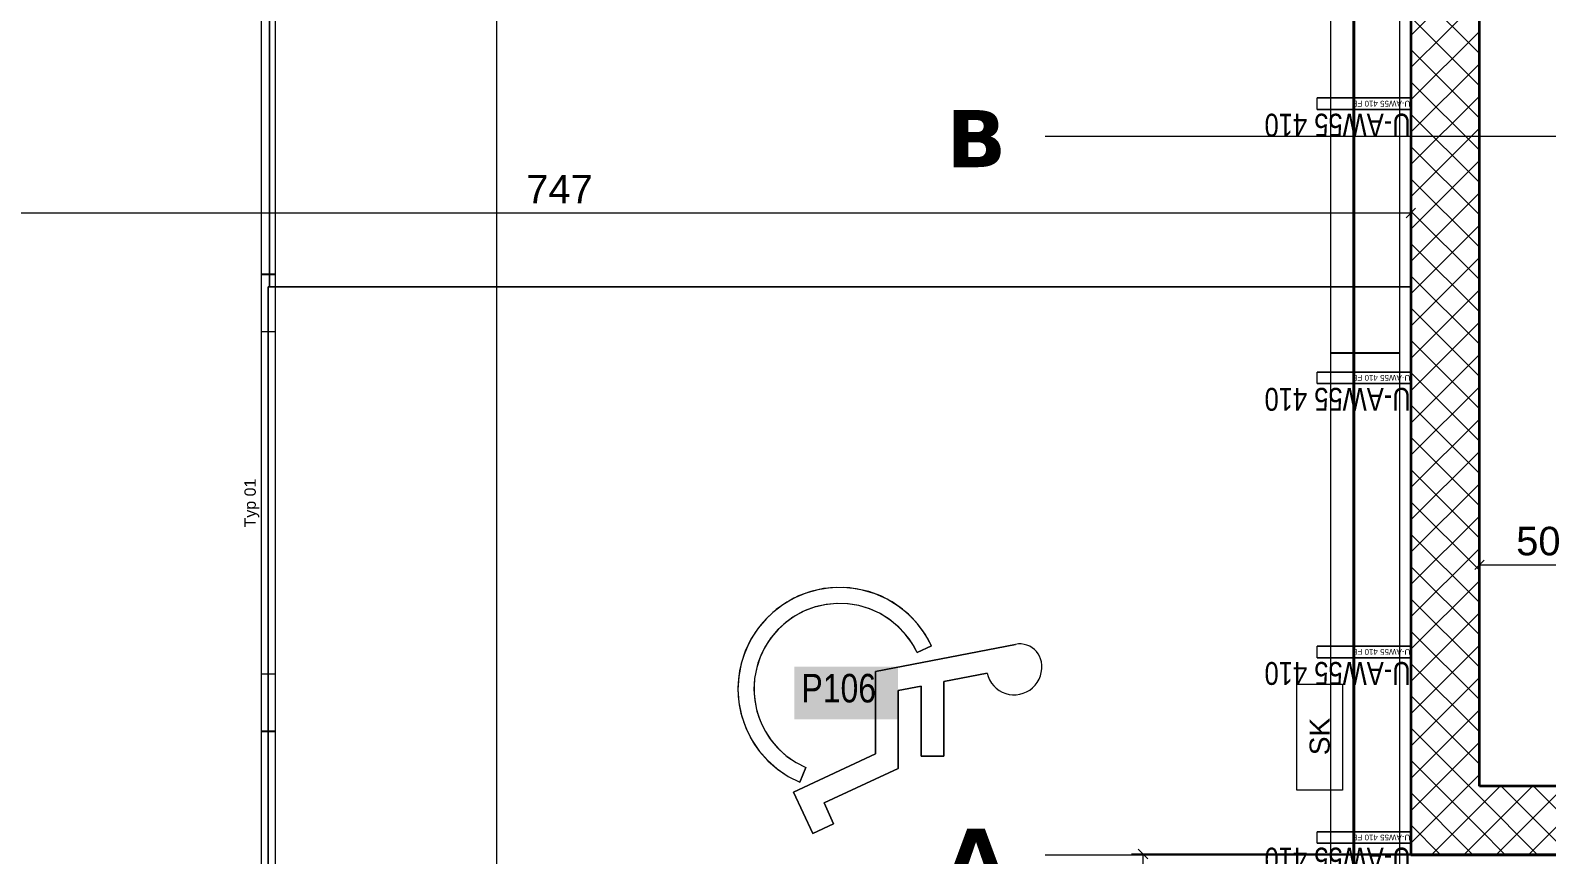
# Model space of a CAD drawing. Extents: x -1132 to 613, y -179 to 712.
# Drawn here: x -253.1 to -120.4, y 205.6 to 277.7 of the extents above; entities that cross this region are included whole.
import ezdxf
from ezdxf.lldxf.tags import DXFTag

# ---------------------------------------------------------------- set-up
doc = ezdxf.new("R2010")
doc.units = 0
doc.layers.get('0').update_dxf_attribs({"lineweight": 13})
for name, color, linetype, lineweight, true_color in [('A-____-MATC-OTLN', 7, 'Strichpunkt - Mittel', 40, 0x0080ff), ('EL01_VVV_Mass', 7, 'Continuous', 13, 0xb2b200), ('EL01_WAN_Leuchten', 7, 'Continuous', 13, 0x0080ff), ('EL01_WAN_Leuchtentyp', 7, 'Continuous', 13, 0x0099ff), ('EL01_WAN_Schlaufkasten', 1, 'Continuous', 13, 0xff0000), ('EL01_WAN_Trassen', 40, 'Continuous', 13, 0xffbf00), ('EL01_WAN_Trassen Befestigung', 7, 'Continuous', 13, 0xb2b200), ('S-GRID-____-IDEN', 7, 'Continuous', 9, 0x5555aa)]:
    doc.layers.add(name, color=color, linetype=linetype, lineweight=lineweight, true_color=true_color)
for name, color, linetype, lineweight in [('A-WALL-____-MCUT', 7, 'Continuous', 35), ('A-WALL-____-PATT', 7, 'Continuous', 35), ('C-PRKG-____-IDEN', 7, 'Continuous', 5), ('C-PRKG-____-OTLN', 7, 'Continuous', 9), ('S-GRID-____-OTLN', 7, 'Continuous', 5)]:
    doc.layers.add(name, color=color, linetype=linetype, lineweight=lineweight)
doc.styles.get("Standard").update_dxf_attribs({"font": 'arial.ttf'})
tags = doc.linetypes.add('_Rasterlinie_', pattern=[0.375, 0.2, -0.05, 0.075, -0.05]).pattern_tags.tags
tags[10:11] = [DXFTag(74, 4), DXFTag(75, 0), DXFTag(340, '0'), DXFTag(46, 1.0), DXFTag(50, 0.0), DXFTag(44, 0.0), DXFTag(45, 0.0)]
tags[8:9] = [DXFTag(74, 4), DXFTag(75, 0), DXFTag(340, '0'), DXFTag(46, 1.0), DXFTag(50, 0.0), DXFTag(44, 0.0), DXFTag(45, 0.0)]
tags[6:7] = [DXFTag(74, 4), DXFTag(75, 0), DXFTag(340, '0'), DXFTag(46, 1.0), DXFTag(50, 0.0), DXFTag(44, 0.0), DXFTag(45, 0.0)]
tags[4:5] = [DXFTag(74, 4), DXFTag(75, 0), DXFTag(340, '0'), DXFTag(46, 1.0), DXFTag(50, 0.0), DXFTag(44, 0.0), DXFTag(45, 0.0)]
tags = doc.linetypes.add('Strichpunkt - Mittel', pattern=[0.35, 0.15, -0.1, 0, -0.1]).pattern_tags.tags
tags[10:11] = [DXFTag(74, 4), DXFTag(75, 0), DXFTag(340, '0'), DXFTag(46, 1.0), DXFTag(50, 0.0), DXFTag(44, 0.0), DXFTag(45, 0.0)]
tags[8:9] = [DXFTag(74, 4), DXFTag(75, 0), DXFTag(340, '0'), DXFTag(46, 1.0), DXFTag(50, 0.0), DXFTag(44, 0.0), DXFTag(45, 0.0)]
tags[6:7] = [DXFTag(74, 4), DXFTag(75, 0), DXFTag(340, '0'), DXFTag(46, 1.0), DXFTag(50, 0.0), DXFTag(44, 0.0), DXFTag(45, 0.0)]
tags[4:5] = [DXFTag(74, 4), DXFTag(75, 0), DXFTag(340, '0'), DXFTag(46, 1.0), DXFTag(50, 0.0), DXFTag(44, 0.0), DXFTag(45, 0.0)]

# ---------------------------------------------------------------- blocks, each defined once
blk = doc.blocks.new('Referenz-A0UJ2V7QXE', base_point=(-1140.16, -173.77))
at = {"layer": 'A-____-MATC-OTLN', "color": 0, "linetype": 'Strichpunkt - Mittel', "ltscale": 0.4}
blk.add_line((-137.29, 357.16), (-137.29, -173.77), dxfattribs=at)
at = {"layer": 'A-WALL-____-MCUT', "color": 0, "linetype": 'Continuous', "ltscale": 0.35}
for p, q in [((-132.29, 357.16), (-132.29, 205.56)), ((-126.29, 211.56), (-126.29, 357.16)), ((-91.49, 211.56), (-126.29, 211.56)), ((-132.29, 205.56), (135.11, 205.56))]:
    blk.add_line(p, q, dxfattribs=at)
at = {"layer": 'A-WALL-____-PATT', "color": 0, "linetype": 'Continuous', "lineweight": 9, "ltscale": 0.13}
for p, q in [((-132.29, 277.29), (-126.29, 283.29)), ((-126.29, 275.71), (-132.29, 281.71)), ((-132.29, 274.47), (-126.29, 280.47)), ((-126.29, 272.88), (-132.29, 278.88)), ((-132.29, 271.64), (-126.29, 277.64)), ((-126.29, 270.05), (-132.29, 276.05)), ((-132.29, 268.81), (-126.29, 274.81)), ((-126.29, 267.23), (-132.29, 273.23)), ((-132.29, 265.98), (-126.29, 271.98)), ((-126.29, 264.4), (-132.29, 270.4)), ((-132.29, 263.15), (-126.29, 269.15)), ((-126.29, 261.57), (-132.29, 267.57)), ((-132.29, 260.32), (-126.29, 266.32)), ((-126.29, 258.74), (-132.29, 264.74)), ((-132.29, 257.5), (-126.29, 263.5)), ((-126.29, 255.91), (-132.29, 261.91)), ((-132.29, 254.67), (-126.29, 260.67)), ((-126.29, 253.08), (-132.29, 259.08)), ((-132.29, 251.84), (-126.29, 257.84)), ((-126.29, 250.25), (-132.29, 256.25)), ((-132.29, 249.01), (-126.29, 255.01)), ((-126.29, 247.43), (-132.29, 253.43)), ((-132.29, 246.18), (-126.29, 252.18)), ((-126.29, 244.6), (-132.29, 250.6)), ((-132.29, 243.35), (-126.29, 249.35)), ((-126.29, 241.77), (-132.29, 247.77)), ((-132.29, 240.53), (-126.29, 246.53)), ((-126.29, 238.94), (-132.29, 244.94)), ((-132.29, 237.7), (-126.29, 243.7)), ((-126.29, 236.11), (-132.29, 242.11)), ((-132.29, 234.87), (-126.29, 240.87)), ((-126.29, 233.28), (-132.29, 239.28)), ((-132.29, 232.04), (-126.29, 238.04)), ((-126.29, 230.46), (-132.29, 236.46)), ((-132.29, 229.21), (-126.29, 235.21)), ((-126.29, 227.63), (-132.29, 233.63)), ((-132.29, 226.38), (-126.29, 232.38)), ((-126.29, 224.8), (-132.29, 230.8)), ((-132.29, 223.55), (-126.29, 229.55)), ((-126.29, 221.97), (-132.29, 227.97)), ((-132.29, 220.73), (-126.29, 226.73)), ((-126.29, 219.14), (-132.29, 225.14)), ((-132.29, 217.9), (-126.29, 223.9)), ((-126.29, 216.31), (-132.29, 222.31)), ((-132.29, 215.07), (-126.29, 221.07)), ((-126.29, 213.49), (-132.29, 219.49)), ((-132.29, 212.24), (-126.29, 218.24)), ((-126.29, 210.66), (-132.29, 216.66)), ((-132.29, 209.41), (-126.29, 215.41)), ((-126.29, 207.83), (-132.29, 213.83)), ((-132.29, 206.58), (-126.29, 212.58)), ((-126.29, 209.76), (-124.48, 211.56)), ((-126.29, 206.93), (-121.65, 211.56)), ((-124.82, 205.56), (-118.82, 211.56)), ((-118.37, 205.56), (-124.37, 211.56)), ((-121.99, 205.56), (-115.99, 211.56)), ((-115.54, 205.56), (-121.54, 211.56)), ((-126.85, 205.56), (-132.29, 211)), ((-130.48, 205.56), (-126.29, 209.76)), ((-121.19, 205.56), (-126.29, 210.66)), ((-129.68, 205.56), (-132.29, 208.17)), ((-124.02, 205.56), (-126.29, 207.83)), ((-127.65, 205.56), (-126.29, 206.93))]:
    blk.add_line(p, q, dxfattribs=at)
at = {"layer": 'C-PRKG-____-IDEN', "color": 7, "linetype": 'Continuous', "ltscale": 0.13, "true_color": 0xffffff}
for points in [[(-186.24, 217.41), (-177.17, 217.41), (-186.24, 222.01)], [(-177.17, 217.41), (-186.24, 222.01), (-177.17, 222.01)]]:
    blk.add_solid(points, dxfattribs=at)
at = {"layer": 'C-PRKG-____-OTLN', "color": 0, "linetype": 'Continuous', "ltscale": 0.13}
for p, q in [((-232.17, 255.28), (-232.17, 325.66)), ((-232.17, 325.66), (-232.17, 255.28)), ((-232.17, 255.28), (-232.17, 325.66)), ((-232.29, 184.89), (-232.29, 255.27)), ((-132.29, 255.27), (-232.29, 255.27)), ((-132.29, 255.27), (-232.29, 255.27)), ((-232.29, 255.27), (-232.29, 184.88)), ((-232.29, 184.89), (-232.29, 255.27)), ((-232.29, 255.27), (-132.29, 255.27)), ((-232.29, 255.27), (-232.29, 255.27)), ((-132.29, 255.28), (-232.17, 255.28)), ((-232.17, 255.28), (-132.29, 255.28)), ((-132.29, 255.28), (-232.17, 255.28)), ((-232.17, 255.28), (-232.17, 255.28)), ((-185.25, 228.46), (-186.28, 228.02)), ((-184.8, 228.6), (-185.88, 228.21)), ((-184.18, 228.76), (-185.25, 228.46)), ((-183.69, 228.86), (-184.8, 228.6)), ((-183.07, 228.93), (-184.18, 228.76)), ((-182.54, 228.96), (-183.69, 228.86)), ((-181.95, 228.96), (-183.07, 228.93)), ((-181.4, 228.92), (-182.54, 228.96)), ((-180.83, 228.85), (-181.95, 228.96)), ((-180.27, 228.73), (-181.4, 228.92)), ((-179.74, 228.59), (-180.83, 228.85)), ((-179.17, 228.4), (-180.27, 228.73)), ((-178.69, 228.21), (-179.74, 228.59)), ((-178.13, 227.93), (-179.17, 228.4)), ((-187.83, 227.02), (-188.68, 226.25)), ((-187.25, 227.45), (-188.14, 226.77)), ((-186.89, 227.68), (-187.83, 227.02)), ((-186.28, 228.02), (-187.25, 227.45)), ((-185.88, 228.21), (-186.89, 227.68)), ((-184.56, 227.21), (-185.5, 226.85)), ((-184.41, 227.26), (-185.31, 226.93)), ((-183.59, 227.45), (-184.56, 227.21)), ((-183.47, 227.47), (-184.41, 227.26)), ((-182.59, 227.56), (-183.59, 227.45)), ((-182.5, 227.56), (-183.47, 227.47)), ((-181.59, 227.53), (-182.59, 227.56)), ((-181.54, 227.53), (-182.5, 227.56)), ((-180.6, 227.37), (-181.59, 227.53)), ((-180.59, 227.37), (-181.54, 227.53)), ((-179.64, 227.08), (-180.6, 227.37)), ((-179.66, 227.09), (-180.59, 227.37)), ((-178.78, 226.7), (-179.66, 227.09)), ((-178.73, 226.67), (-179.64, 227.08)), ((-177.69, 227.69), (-178.69, 228.21)), ((-177.15, 227.33), (-178.13, 227.93)), ((-176.77, 227.05), (-177.69, 227.69)), ((-176.26, 226.61), (-177.15, 227.33)), ((-175.94, 226.3), (-176.77, 227.05)), ((-189.18, 225.69), (-189.63, 225.09)), ((-188.68, 226.25), (-189.42, 225.38)), ((-188.68, 226.25), (-189.18, 225.69)), ((-188.14, 226.77), (-188.68, 226.25)), ((-187.17, 225.75), (-187.68, 225.28)), ((-186.96, 225.93), (-187.67, 225.28)), ((-186.37, 226.36), (-187.17, 225.75)), ((-186.17, 226.48), (-186.96, 225.93)), ((-185.5, 226.85), (-186.37, 226.36)), ((-185.31, 226.93), (-186.17, 226.48)), ((-177.96, 226.19), (-178.78, 226.7)), ((-177.88, 226.13), (-178.73, 226.67)), ((-177.21, 225.58), (-177.96, 226.19)), ((-177.11, 225.49), (-177.88, 226.13)), ((-175.47, 225.78), (-176.26, 226.61)), ((-175.44, 225.74), (-175.94, 226.3)), ((-174.79, 224.86), (-175.47, 225.78)), ((-174.99, 225.15), (-175.44, 225.74)), ((-190.05, 224.42), (-190.54, 223.38)), ((-190.02, 224.46), (-190.36, 223.8)), ((-189.42, 225.38), (-190.05, 224.42)), ((-189.63, 225.09), (-190.02, 224.46)), ((-188.3, 224.54), (-188.82, 223.73)), ((-188.13, 224.76), (-188.54, 224.21)), ((-187.67, 225.28), (-188.3, 224.54)), ((-187.68, 225.28), (-188.13, 224.76)), ((-176.54, 224.88), (-177.21, 225.58)), ((-176.63, 224.99), (-177.11, 225.49)), ((-176.2, 224.45), (-176.63, 224.99)), ((-175.97, 224.11), (-176.54, 224.88)), ((-175.83, 223.87), (-176.2, 224.45)), ((-174.58, 224.52), (-174.99, 225.15)), ((-174.24, 223.86), (-174.79, 224.86)), ((-174.24, 223.86), (-174.58, 224.52)), ((-190.54, 223.38), (-190.9, 222.29)), ((-190.65, 223.1), (-190.87, 222.39)), ((-190.36, 223.8), (-190.65, 223.1)), ((-189.19, 222.99), (-189.43, 222.34)), ((-188.82, 223.73), (-189.24, 222.86)), ((-188.89, 223.61), (-189.19, 222.99)), ((-188.54, 224.21), (-188.89, 223.61)), ((-166.88, 223.97), (-179.15, 221.59)), ((-179.15, 221.59), (-166.88, 223.97)), ((-175.51, 223.26), (-175.97, 224.11)), ((-175.51, 223.26), (-175.83, 223.87)), ((-175.51, 223.26), (-174.24, 223.86)), ((-174.24, 223.86), (-175.51, 223.26)), ((-175.51, 223.26), (-175.51, 223.26)), ((-174.24, 223.86), (-174.24, 223.86)), ((-166.63, 224.01), (-166.88, 223.97)), ((-166.63, 224.01), (-166.88, 223.97)), ((-166.38, 224.01), (-166.63, 224.01)), ((-166.38, 224.01), (-166.63, 224.01)), ((-166.13, 223.97), (-166.38, 224.01)), ((-166.13, 223.97), (-166.38, 224.01)), ((-165.89, 223.91), (-166.13, 223.97)), ((-165.89, 223.91), (-166.13, 223.97)), ((-165.65, 223.81), (-165.89, 223.91)), ((-165.65, 223.81), (-165.89, 223.91)), ((-165.44, 223.68), (-165.65, 223.81)), ((-165.44, 223.68), (-165.65, 223.81)), ((-165.24, 223.53), (-165.44, 223.68)), ((-165.24, 223.53), (-165.44, 223.68)), ((-165.06, 223.35), (-165.24, 223.53)), ((-165.06, 223.35), (-165.24, 223.53)), ((-164.91, 223.15), (-165.06, 223.35)), ((-164.91, 223.15), (-165.06, 223.35)), ((-164.78, 222.93), (-164.91, 223.15)), ((-164.78, 222.93), (-164.91, 223.15)), ((-191.04, 221.66), (-191.14, 220.92)), ((-190.9, 222.29), (-191.11, 221.17)), ((-190.87, 222.39), (-191.04, 221.66)), ((-189.54, 221.95), (-189.72, 221)), ((-189.6, 221.68), (-189.72, 221)), ((-189.43, 222.34), (-189.6, 221.68)), ((-189.24, 222.86), (-189.54, 221.95)), ((-164.69, 222.7), (-164.78, 222.93)), ((-164.69, 222.7), (-164.78, 222.93)), ((-164.62, 222.45), (-164.69, 222.7)), ((-164.62, 222.45), (-164.69, 222.7)), ((-164.63, 221.51), (-164.58, 221.83)), ((-164.63, 221.51), (-164.58, 221.83)), ((-164.58, 222.14), (-164.62, 222.45)), ((-164.58, 222.14), (-164.62, 222.45)), ((-164.58, 221.83), (-164.58, 222.14)), ((-164.58, 221.83), (-164.58, 222.14)), ((-164.58, 221.99), (-164.58, 221.99)), ((-191.11, 221.17), (-191.18, 220.02)), ((-191.14, 220.92), (-191.18, 220.17)), ((-189.72, 221), (-189.78, 220.03)), ((-189.72, 221), (-189.77, 220.31)), ((-189.77, 220.31), (-189.76, 219.62)), ((-179.15, 221.59), (-179.15, 214.39)), ((-179.15, 214.39), (-179.15, 221.59)), ((-179.15, 221.59), (-179.15, 221.59)), ((-177.15, 219.94), (-175.15, 220.33)), ((-175.15, 220.33), (-177.15, 219.94)), ((-175.15, 220.33), (-175.15, 214.2)), ((-175.15, 214.2), (-175.15, 220.33)), ((-175.15, 220.33), (-175.15, 220.33)), ((-173.15, 220.72), (-169.38, 221.45)), ((-169.38, 221.45), (-173.15, 220.72)), ((-173.15, 214.2), (-173.15, 220.72)), ((-173.15, 220.72), (-173.15, 214.2)), ((-173.15, 220.72), (-173.15, 220.72)), ((-169.38, 221.45), (-169.29, 221.15)), ((-169.38, 221.45), (-169.29, 221.15)), ((-169.38, 221.45), (-169.38, 221.45)), ((-169.29, 221.15), (-169.16, 220.86)), ((-169.29, 221.15), (-169.16, 220.86)), ((-169.16, 220.86), (-169, 220.59)), ((-169.16, 220.86), (-169, 220.59)), ((-169, 220.59), (-168.8, 220.35)), ((-169, 220.59), (-168.8, 220.35)), ((-168.8, 220.35), (-168.58, 220.13)), ((-168.8, 220.35), (-168.58, 220.13)), ((-165.4, 220.17), (-165.18, 220.39)), ((-165.4, 220.17), (-165.17, 220.39)), ((-165.18, 220.39), (-164.98, 220.65)), ((-165.17, 220.39), (-164.98, 220.65)), ((-164.98, 220.65), (-164.83, 220.92)), ((-164.98, 220.65), (-164.83, 220.92)), ((-164.83, 220.92), (-164.71, 221.21)), ((-164.83, 220.92), (-164.71, 221.21)), ((-164.71, 221.21), (-164.63, 221.51)), ((-164.71, 221.21), (-164.63, 221.51)), ((-191.18, 220.17), (-191.15, 219.43)), ((-191.18, 220.08), (-191.18, 220.08)), ((-191.18, 220.02), (-191.1, 218.88)), ((-191.15, 219.43), (-191.07, 218.69)), ((-189.78, 220.03), (-189.71, 219.07)), ((-189.76, 219.62), (-189.69, 218.93)), ((-189.71, 219.07), (-189.52, 218.12)), ((-177.15, 213.12), (-177.15, 219.94)), ((-177.15, 219.94), (-177.15, 213.12)), ((-177.15, 219.94), (-177.15, 219.94)), ((-168.58, 220.13), (-168.32, 219.94)), ((-168.58, 220.13), (-168.32, 219.94)), ((-168.32, 219.94), (-168.05, 219.79)), ((-168.32, 219.94), (-168.05, 219.79)), ((-168.05, 219.79), (-167.75, 219.67)), ((-168.05, 219.79), (-167.75, 219.68)), ((-167.75, 219.68), (-167.45, 219.6)), ((-167.75, 219.67), (-167.45, 219.6)), ((-167.45, 219.6), (-167.14, 219.56)), ((-167.45, 219.6), (-167.14, 219.56)), ((-167.14, 219.56), (-166.82, 219.57)), ((-167.14, 219.56), (-166.82, 219.57)), ((-166.82, 219.57), (-166.51, 219.61)), ((-166.82, 219.57), (-166.51, 219.61)), ((-166.51, 219.61), (-166.21, 219.7)), ((-166.51, 219.61), (-166.21, 219.7)), ((-166.21, 219.7), (-165.92, 219.82)), ((-166.21, 219.7), (-165.92, 219.82)), ((-165.92, 219.82), (-165.64, 219.98)), ((-165.92, 219.82), (-165.65, 219.98)), ((-165.65, 219.98), (-165.4, 220.17)), ((-165.64, 219.98), (-165.4, 220.17)), ((-191.1, 218.88), (-190.87, 217.76)), ((-191.07, 218.68), (-190.92, 217.95)), ((-190.92, 217.95), (-190.71, 217.24)), ((-190.87, 217.76), (-190.5, 216.67)), ((-189.69, 218.93), (-189.55, 218.26)), ((-189.55, 218.26), (-189.35, 217.6)), ((-189.52, 218.12), (-189.21, 217.21)), ((-190.71, 217.23), (-190.44, 216.54)), ((-190.5, 216.67), (-189.99, 215.65)), ((-190.44, 216.54), (-190.12, 215.87)), ((-189.35, 217.6), (-189.1, 216.96)), ((-189.21, 217.21), (-188.78, 216.34)), ((-189.1, 216.96), (-188.78, 216.34)), ((-188.78, 216.34), (-188.25, 215.54)), ((-188.78, 216.34), (-188.41, 215.76)), ((-190.11, 215.86), (-189.73, 215.22)), ((-189.99, 215.65), (-189.36, 214.69)), ((-189.73, 215.22), (-189.3, 214.61)), ((-188.41, 215.76), (-187.76, 214.96)), ((-188.25, 215.54), (-187.61, 214.81)), ((-189.36, 214.69), (-188.61, 213.83)), ((-189.3, 214.61), (-188.56, 213.77)), ((-188.61, 213.83), (-187.75, 213.07)), ((-188.56, 213.77), (-187.71, 213.04)), ((-187.76, 214.96), (-187, 214.26)), ((-187.61, 214.81), (-186.89, 214.17)), ((-187, 214.26), (-186.15, 213.66)), ((-186.89, 214.17), (-186.09, 213.63)), ((-179.15, 214.39), (-186.31, 211.05)), ((-186.31, 211.05), (-179.15, 214.39)), ((-179.15, 214.39), (-179.15, 214.39)), ((-175.15, 214.2), (-173.15, 214.2)), ((-173.15, 214.2), (-175.15, 214.2)), ((-175.15, 214.2), (-175.15, 214.2)), ((-173.15, 214.2), (-173.15, 214.2)), ((-187.75, 213.07), (-186.8, 212.42)), ((-187.71, 213.04), (-186.78, 212.41)), ((-186.8, 212.42), (-185.78, 211.9)), ((-186.78, 212.41), (-185.78, 211.91)), ((-186.15, 213.66), (-185.23, 213.19)), ((-186.09, 213.63), (-185.23, 213.19)), ((-185.78, 211.9), (-185.23, 213.19)), ((-185.23, 213.19), (-185.78, 211.91)), ((-185.23, 213.19), (-185.23, 213.19)), ((-183.65, 210.09), (-177.15, 213.12)), ((-177.15, 213.12), (-183.65, 210.09)), ((-177.15, 213.12), (-177.15, 213.12)), ((-186.31, 211.05), (-184.62, 207.43)), ((-184.62, 207.43), (-186.31, 211.05)), ((-186.31, 211.05), (-186.31, 211.05)), ((-185.78, 211.91), (-185.78, 211.9)), ((-182.81, 208.27), (-183.65, 210.09)), ((-183.65, 210.09), (-182.81, 208.27)), ((-183.65, 210.09), (-183.65, 210.09)), ((-184.62, 207.43), (-182.81, 208.27)), ((-182.81, 208.27), (-184.62, 207.43)), ((-184.62, 207.43), (-184.62, 207.43)), ((-182.81, 208.27), (-182.81, 208.27))]:
    blk.add_line(p, q, dxfattribs=at)
at = {"layer": 'S-GRID-____-OTLN', "color": 0, "linetype": '_Rasterlinie_', "ltscale": 0.13}
for p, q in [((-212.29, 96.36), (-212.29, 357.16)), ((-164.29, 268.46), (174.71, 268.46)), ((-164.29, 205.56), (174.71, 205.56))]:
    blk.add_line(p, q, dxfattribs=at)
at = {"layer": 'C-PRKG-____-IDEN', "color": 0, "linetype": 'Continuous', "ltscale": 0.13, "insert": (-185.62, 221.39), "char_height": 2.5, "attachment_point": 1}
blk.add_mtext('{\\W0.8;\\fArial;P106}', dxfattribs=at)
at = {"layer": 'S-GRID-____-IDEN', "color": 0, "linetype": 'Continuous', "lineweight": 5, "ltscale": 0.13, "char_height": 5, "attachment_point": 1}
for s, insert in [('{\\fVerdana|b1|i0;B}', (-172.93, 270.75)), ('{\\fVerdana|b1|i0;A}', (-173, 207.85))]:
    blk.add_mtext(s, dxfattribs=dict(at, insert=insert))
blk = doc.blocks.new('IfcObject-A0UJ2V80XE', base_point=(-144.8, 204.18))
at = {"layer": 'EL01_WAN_Trassen', "linetype": 'ByBlock', "lineweight": -2, "ltscale": 0.13}
for p, q in [((-140.48, 206.57), (-140.48, 207.57)), ((-140.48, 206.57), (-140.48, 207.57)), ((-132.28, 207.57), (-140.48, 207.57)), ((-140.48, 207.57), (-140.48, 207.57)), ((-140.48, 207.57), (-132.28, 207.57)), ((-132.28, 206.57), (-132.28, 207.57)), ((-132.28, 206.57), (-132.28, 207.57)), ((-132.28, 207.57), (-132.28, 207.57)), ((-132.28, 206.57), (-140.48, 206.57)), ((-140.48, 206.57), (-140.48, 206.57)), ((-140.48, 206.57), (-132.28, 206.57)), ((-132.28, 206.57), (-132.28, 206.57))]:
    blk.add_line(p, q, dxfattribs=at)
at = {"layer": 'EL01_WAN_Trassen', "lineweight": -2, "attachment_point": 1, "rotation": 180}
for s, insert, char_height in [('{\\fArial;U-AW55 410 FE}', (-132.34, 206.82), 0.5), ('{\\W0.8;\\fArial;U-AW55 410}', (-132.3, 204.18), 2)]:
    blk.add_mtext(s, dxfattribs=dict(at, insert=insert, char_height=char_height))
blk = doc.blocks.new('IfcObject-A0UJ2V84XE', base_point=(-144.81, 244.43))
at = {"layer": 'EL01_WAN_Trassen', "linetype": 'ByBlock', "lineweight": -2, "ltscale": 0.13}
for p, q in [((-140.48, 246.81), (-140.48, 247.81)), ((-140.48, 246.81), (-140.48, 247.81)), ((-132.28, 247.81), (-140.48, 247.81)), ((-140.48, 247.81), (-140.48, 247.81)), ((-140.48, 247.81), (-132.28, 247.81)), ((-132.28, 246.81), (-132.28, 247.81)), ((-132.28, 246.81), (-132.28, 247.81)), ((-132.28, 247.81), (-132.28, 247.81)), ((-132.28, 246.81), (-140.48, 246.81)), ((-140.48, 246.81), (-140.48, 246.81)), ((-140.48, 246.81), (-132.28, 246.81)), ((-132.28, 246.81), (-132.28, 246.81))]:
    blk.add_line(p, q, dxfattribs=at)
at = {"layer": 'EL01_WAN_Trassen', "lineweight": -2, "attachment_point": 1, "rotation": 180}
for s, insert, char_height in [('{\\fArial;U-AW55 410 FE}', (-132.34, 247.06), 0.5), ('{\\W0.8;\\fArial;U-AW55 410}', (-132.3, 244.43), 2)]:
    blk.add_mtext(s, dxfattribs=dict(at, insert=insert, char_height=char_height))
blk = doc.blocks.new('IfcObject-A0UJ2V8MXE', base_point=(-144.81, 220.43))
at = {"layer": 'EL01_WAN_Trassen', "linetype": 'ByBlock', "lineweight": -2, "ltscale": 0.13}
for p, q in [((-140.48, 222.81), (-140.48, 223.81)), ((-140.48, 222.81), (-140.48, 223.81)), ((-132.28, 223.81), (-140.48, 223.81)), ((-140.48, 223.81), (-140.48, 223.81)), ((-140.48, 223.81), (-132.28, 223.81)), ((-132.28, 222.81), (-132.28, 223.81)), ((-132.28, 222.81), (-132.28, 223.81)), ((-132.28, 223.81), (-132.28, 223.81)), ((-132.28, 222.81), (-140.48, 222.81)), ((-140.48, 222.81), (-140.48, 222.81)), ((-140.48, 222.81), (-132.28, 222.81)), ((-132.28, 222.81), (-132.28, 222.81))]:
    blk.add_line(p, q, dxfattribs=at)
at = {"layer": 'EL01_WAN_Trassen', "lineweight": -2, "attachment_point": 1, "rotation": 180}
for s, insert, char_height in [('{\\fArial;U-AW55 410 FE}', (-132.34, 223.06), 0.5), ('{\\W0.8;\\fArial;U-AW55 410}', (-132.3, 220.43), 2)]:
    blk.add_mtext(s, dxfattribs=dict(at, insert=insert, char_height=char_height))
blk = doc.blocks.new('IfcObject-A0UJ2V8WXE', base_point=(-144.81, 268.43))
at = {"layer": 'EL01_WAN_Trassen', "linetype": 'ByBlock', "lineweight": -2, "ltscale": 0.13}
for p, q in [((-140.48, 270.81), (-140.48, 271.81)), ((-140.48, 270.81), (-140.48, 271.81)), ((-132.28, 271.81), (-140.48, 271.81)), ((-140.48, 271.81), (-140.48, 271.81)), ((-140.48, 271.81), (-132.28, 271.81)), ((-132.28, 270.81), (-140.48, 270.81)), ((-140.48, 270.81), (-140.48, 270.81)), ((-140.48, 270.81), (-132.28, 270.81)), ((-132.28, 270.81), (-132.28, 271.81)), ((-132.28, 270.81), (-132.28, 271.81)), ((-132.28, 271.81), (-132.28, 271.81)), ((-132.28, 270.81), (-132.28, 270.81))]:
    blk.add_line(p, q, dxfattribs=at)
at = {"layer": 'EL01_WAN_Trassen', "lineweight": -2, "attachment_point": 1, "rotation": 180}
for s, insert, char_height in [('{\\fArial;U-AW55 410 FE}', (-132.34, 271.06), 0.5), ('{\\W0.8;\\fArial;U-AW55 410}', (-132.3, 268.43), 2)]:
    blk.add_mtext(s, dxfattribs=dict(at, insert=insert, char_height=char_height))
blk = doc.blocks.new('Kabelkanal-A0UJ2V90XE', base_point=(-139.28, 194.54))
at = {"color": 0, "linetype": 'ByBlock', "lineweight": -2, "ltscale": 0.13}
for p, q in [((-139.28, 249.49), (-139.28, 249.47)), ((-139.28, 249.49), (-133.28, 249.49)), ((-139.28, 194.57), (-139.28, 249.49)), ((-139.28, 249.47), (-133.28, 249.47)), ((-139.28, 194.54), (-139.28, 249.47)), ((-133.28, 249.49), (-133.28, 249.47)), ((-133.28, 249.49), (-133.28, 194.57)), ((-133.28, 249.47), (-133.28, 194.54)), ((-139.28, 194.57), (-139.28, 194.54)), ((-133.28, 194.57), (-139.28, 194.57)), ((-133.28, 194.54), (-139.28, 194.54)), ((-133.28, 194.57), (-133.28, 194.54))]:
    blk.add_line(p, q, dxfattribs=at)
blk = doc.blocks.new('Kabelkanal-A0UJ2V9AXE', base_point=(-139.28, 249.47))
at = {"color": 0, "linetype": 'ByBlock', "lineweight": -2, "ltscale": 0.13}
for p, q in [((-139.28, 309.48), (-139.28, 309.45)), ((-139.28, 309.48), (-133.28, 309.48)), ((-139.28, 249.49), (-139.28, 309.48)), ((-139.28, 309.45), (-133.28, 309.45)), ((-139.28, 249.47), (-139.28, 309.45)), ((-133.28, 309.48), (-133.28, 309.45)), ((-133.28, 309.48), (-133.28, 249.49)), ((-133.28, 309.45), (-133.28, 249.47)), ((-139.28, 249.49), (-139.28, 249.47)), ((-133.28, 249.49), (-139.28, 249.49)), ((-133.28, 249.47), (-139.28, 249.47)), ((-133.28, 249.49), (-133.28, 249.47))]:
    blk.add_line(p, q, dxfattribs=at)
blk = doc.blocks.new('Maß-A0UJ2VAKXE', base_point=(-126.7, 211.56))
at = {"color": 0, "lineweight": -2}
for p, q in [((-116.28, 229.93), (-116.28, 239.54)), ((-125.87, 231.35), (-126.7, 230.52)), ((-126.28, 231.93), (-126.28, 211.56)), ((-126.28, 230.93), (-116.28, 230.93)), ((-115.87, 231.35), (-116.7, 230.52))]:
    blk.add_line(p, q, dxfattribs=at)
at = {"color": 0, "lineweight": -2, "insert": (-123.07, 234.27), "char_height": 2.5, "attachment_point": 1}
blk.add_mtext('{\\fArial;50}', dxfattribs=at)
blk = doc.blocks.new('Kabelkanal-A0UJ2VE0XE', base_point=(-232.88, 176.37))
at = {"color": 0, "linetype": 'ByBlock', "lineweight": -2, "ltscale": 0.13}
for p, q in [((-232.88, 216.39), (-232.88, 216.36)), ((-232.88, 216.39), (-231.68, 216.39)), ((-232.88, 176.4), (-232.88, 216.39)), ((-232.88, 216.36), (-231.68, 216.36)), ((-232.88, 176.37), (-232.88, 216.36)), ((-231.68, 216.39), (-231.68, 216.36)), ((-231.68, 216.39), (-231.68, 176.4)), ((-231.68, 216.36), (-231.68, 176.37)), ((-232.88, 176.4), (-232.88, 176.37)), ((-231.68, 176.4), (-232.88, 176.4)), ((-231.68, 176.37), (-232.88, 176.37)), ((-231.68, 176.4), (-231.68, 176.37))]:
    blk.add_line(p, q, dxfattribs=at)
blk = doc.blocks.new('LED-Langfeldleuchte 37W-A0UJ2VFGXE', base_point=(-232.88, 221.36))
at = {"color": 0, "linetype": 'ByBlock', "lineweight": -2, "ltscale": 0.13}
for p, q in [((-232.88, 251.36), (-232.88, 251.35)), ((-232.88, 221.36), (-232.88, 251.36)), ((-232.88, 251.36), (-231.68, 251.36)), ((-232.88, 221.36), (-232.88, 251.35)), ((-232.88, 251.35), (-231.68, 251.35)), ((-231.68, 251.36), (-231.68, 251.35)), ((-231.68, 251.36), (-231.68, 221.36)), ((-231.68, 251.35), (-231.68, 221.36)), ((-232.88, 221.36), (-232.88, 221.36)), ((-231.68, 221.36), (-232.88, 221.36)), ((-231.68, 221.36), (-232.88, 221.36)), ((-231.68, 221.36), (-231.68, 221.36))]:
    blk.add_line(p, q, dxfattribs=at)
blk = doc.blocks.new('Bemerkung 1-A0UJ2VFIXE', base_point=(-234.38, 234.21))
at = {"color": 0, "lineweight": -2, "insert": (-234.38, 234.21), "char_height": 1, "attachment_point": 1, "rotation": 90}
blk.add_mtext('{\\fArial;Typ 01}', dxfattribs=at)
blk = doc.blocks.new('Schlaufkasten Decke (multi)-A0UJ2VG4XE', base_point=(-142.27, 211.21))
at = {"color": 0, "linetype": 'ByBlock', "lineweight": -2, "ltscale": 0.13}
for p, q in [((-142.27, 220.49), (-138.27, 220.49)), ((-142.27, 211.21), (-142.27, 220.49)), ((-138.27, 220.49), (-138.27, 211.21)), ((-138.27, 211.21), (-142.27, 211.21))]:
    blk.add_line(p, q, dxfattribs=at)
at = {"color": 0, "linetype": 'ByBlock', "lineweight": -2, "ltscale": 0.13, "insert": (-141.15, 214.27), "char_height": 1.76, "attachment_point": 1, "rotation": 90}
blk.add_mtext('{\\fArial;SK}', dxfattribs=at)
blk = doc.blocks.new('Maß-A0UJ2VGQXE', base_point=(-282.05, 205.56))
at = {"color": 0, "lineweight": -2}
for p, q in [((-132.28, 261.73), (-281.63, 261.73)), ((-132.7, 261.32), (-131.87, 262.15)), ((-132.28, 262.73), (-132.28, 205.56))]:
    blk.add_line(p, q, dxfattribs=at)
at = {"color": 0, "lineweight": -2, "insert": (-209.71, 265.07), "char_height": 2.5, "attachment_point": 1}
blk.add_mtext('{\\fArial;747}', dxfattribs=at)
blk = doc.blocks.new('Kabelkanal-A0UJ2VL0XE', base_point=(-232.88, 216.36))
at = {"color": 0, "linetype": 'ByBlock', "lineweight": -2, "ltscale": 0.13}
for p, q in [((-232.88, 256.38), (-232.88, 256.36)), ((-232.88, 256.38), (-231.68, 256.38)), ((-232.88, 216.39), (-232.88, 256.38)), ((-232.88, 256.36), (-231.68, 256.36)), ((-232.88, 216.36), (-232.88, 256.36)), ((-231.68, 256.38), (-231.68, 256.36)), ((-231.68, 256.38), (-231.68, 216.39)), ((-231.68, 256.36), (-231.68, 216.36)), ((-232.88, 216.39), (-232.88, 216.36)), ((-231.68, 216.39), (-232.88, 216.39)), ((-231.68, 216.36), (-232.88, 216.36)), ((-231.68, 216.39), (-231.68, 216.36))]:
    blk.add_line(p, q, dxfattribs=at)
blk = doc.blocks.new('Kabelkanal-A0UJ2VLSXE', base_point=(-232.88, 256.36))
at = {"color": 0, "linetype": 'ByBlock', "lineweight": -2, "ltscale": 0.13}
for p, q in [((-232.88, 296.37), (-232.88, 296.35)), ((-232.88, 296.37), (-231.68, 296.37)), ((-232.88, 256.38), (-232.88, 296.37)), ((-232.88, 296.35), (-231.68, 296.35)), ((-232.88, 256.36), (-232.88, 296.35)), ((-231.68, 296.37), (-231.68, 296.35)), ((-231.68, 296.37), (-231.68, 256.38)), ((-231.68, 296.35), (-231.68, 256.36)), ((-232.88, 256.38), (-232.88, 256.36)), ((-231.68, 256.38), (-232.88, 256.38)), ((-231.68, 256.36), (-232.88, 256.36)), ((-231.68, 256.38), (-231.68, 256.36))]:
    blk.add_line(p, q, dxfattribs=at)
blk = doc.blocks.new('Maß-A0UJ2VO0XE', base_point=(-126.28, 211.15))
at = {"color": 0, "lineweight": -2}
for p, q in [((-107.13, 239.54), (-116.28, 239.54)), ((-108.54, 239.95), (-107.71, 239.12)), ((-108.13, 211.56), (-108.13, 239.54)), ((-107.13, 211.56), (-126.28, 211.56)), ((-108.54, 211.98), (-107.71, 211.15))]:
    blk.add_line(p, q, dxfattribs=at)
at = {"color": 0, "lineweight": -2, "insert": (-111.46, 222.91), "char_height": 2.5, "attachment_point": 1, "rotation": 90}
blk.add_mtext('{\\fArial;140}', dxfattribs=at)
blk = doc.blocks.new('Maß-A0UJ2VPSXE', base_point=(-159.06, 188.15))
at = {"color": 0, "lineweight": -2}
for p, q in [((-156.14, 206.04), (-155.31, 205.21)), ((-156.73, 205.63), (-115.59, 205.63)), ((-155.73, 188.56), (-155.73, 205.63)), ((-156.73, 188.56), (-127.78, 188.56)), ((-156.14, 188.98), (-155.31, 188.15))]:
    blk.add_line(p, q, dxfattribs=at)
at = {"color": 0, "lineweight": -2, "insert": (-159.06, 195.29), "char_height": 2.5, "attachment_point": 1, "rotation": 90}
blk.add_mtext('{\\fArial;85}', dxfattribs=at)

msp = doc.modelspace()

# ---------------------------------------------------------------- block references
at = {"color": 9, "lineweight": 25, "ltscale": 0.25, "true_color": 0xc0c0c0}
msp.add_blockref('Referenz-A0UJ2V7QXE', (-1140.16, -173.77), dxfattribs=at)
at = {"layer": 'EL01_VVV_Mass', "linetype": 'Continuous', "ltscale": 0.13}
for name, p in [('Maß-A0UJ2VGQXE', (-282.05, 205.56)), ('Maß-A0UJ2VAKXE', (-126.7, 211.56)), ('Maß-A0UJ2VO0XE', (-126.28, 211.15)), ('Maß-A0UJ2VPSXE', (-159.06, 188.15))]:
    msp.add_blockref(name, p, dxfattribs=at)
at = {"layer": 'EL01_WAN_Leuchten', "ltscale": 0.13}
for name, p in [('Kabelkanal-A0UJ2VLSXE', (-232.88, 256.36)), ('Kabelkanal-A0UJ2VL0XE', (-232.88, 216.36)), ('LED-Langfeldleuchte 37W-A0UJ2VFGXE', (-232.88, 221.36)), ('Kabelkanal-A0UJ2VE0XE', (-232.88, 176.37))]:
    msp.add_blockref(name, p, dxfattribs=at)
at = {"layer": 'EL01_WAN_Leuchtentyp', "ltscale": 0.13}
msp.add_blockref('Bemerkung 1-A0UJ2VFIXE', (-234.38, 234.21), dxfattribs=at)
at = {"layer": 'EL01_WAN_Schlaufkasten', "ltscale": 0.13}
msp.add_blockref('Schlaufkasten Decke (multi)-A0UJ2VG4XE', (-142.27, 211.21), dxfattribs=at)
at = {"layer": 'EL01_WAN_Trassen', "ltscale": 0.13}
for name, p in [('Kabelkanal-A0UJ2V9AXE', (-139.28, 249.47)), ('Kabelkanal-A0UJ2V90XE', (-139.28, 194.54))]:
    msp.add_blockref(name, p, dxfattribs=at)
at = {"layer": 'EL01_WAN_Trassen Befestigung', "ltscale": 0.13}
for name, p in [('IfcObject-A0UJ2V8WXE', (-144.81, 268.43)), ('IfcObject-A0UJ2V84XE', (-144.81, 244.43)), ('IfcObject-A0UJ2V8MXE', (-144.81, 220.43)), ('IfcObject-A0UJ2V80XE', (-144.8, 204.18))]:
    msp.add_blockref(name, p, dxfattribs=at)

doc.saveas('drawing.dxf')
